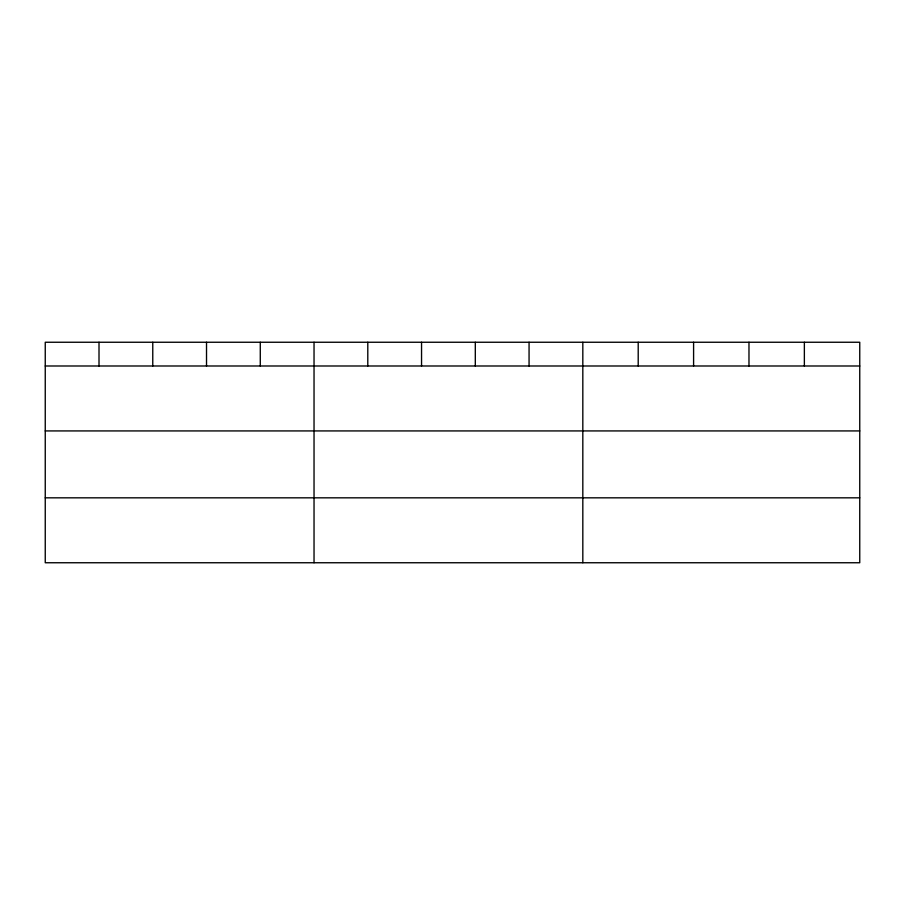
<?xml version="1.0" encoding="UTF-8"?>
<svg xmlns="http://www.w3.org/2000/svg" width="905" height="905" viewBox="0 0 905 905"><rect width="100%" height="100%" fill="white"/><g stroke="black" fill="none" stroke-linecap="round" stroke-linejoin="round"><path stroke-width="1.36" d="M859.75 365.993L859.75 562.752L45.25 562.752L45.25 342.248L859.75 342.248L859.75 365.993L45.25 365.993M45.25 430.927L859.75 430.927M45.25 497.829L859.75 497.829M804.364 342.248L804.364 365.993M748.978 342.248L748.978 365.993M693.592 342.248L693.592 365.993M638.206 342.248L638.206 365.993M582.82 342.248L582.82 562.752M529.063 342.248L529.063 365.993M475.306 342.248L475.306 365.993M421.549 342.248L421.549 365.993M367.792 342.248L367.792 365.993M314.035 342.248L314.035 562.752M260.278 342.248L260.278 365.993M206.521 342.248L206.521 365.993M152.764 342.248L152.764 365.993M99.007 342.248L99.007 365.993"/></g></svg>
